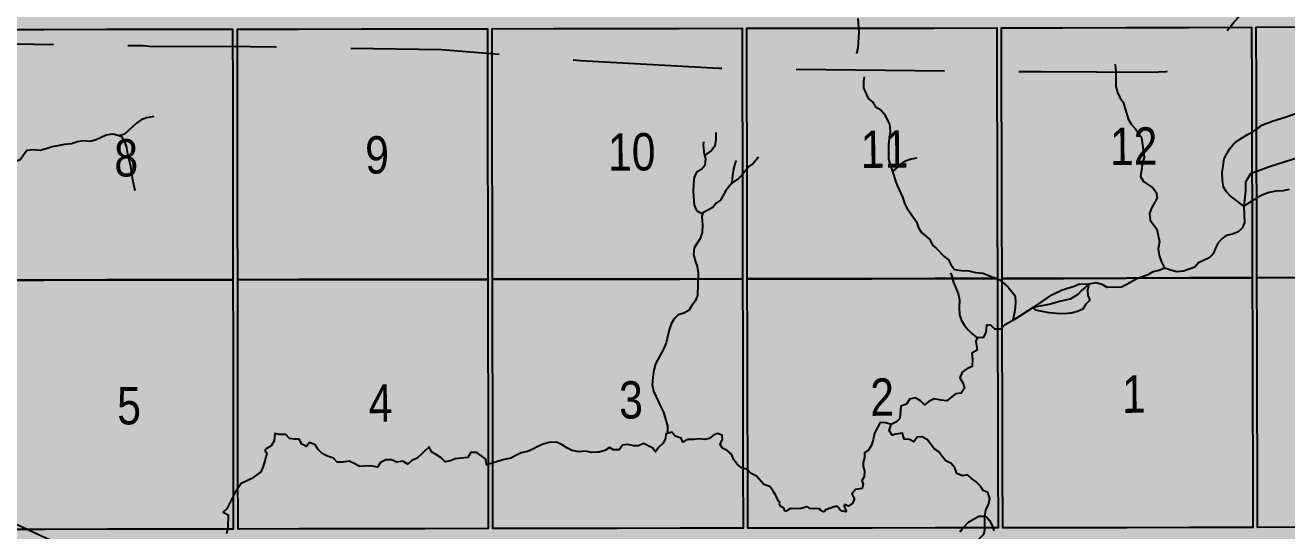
# Model space of a CAD drawing. Extents: x 399452 to 415540, y 6060435 to 6067869.
# Drawn here: x 410290.9 to 410560.4, y 6063085.7 to 6063193.7 of the extents above; entities that cross this region are included whole.
import ezdxf

# ---------------------------------------------------------------- set-up
doc = ezdxf.new("R2010")
doc.units = 0
doc.header["$LTSCALE"] = 5
doc.linetypes.add('DASHED2', pattern=[9.525, 6.35, -3.175])
for name, color, linetype in [('P-PROPOSED', 10, 'Continuous'), ('Quarters', 8, 'Continuous'), ('RoadSeg', 57, 'DASHED2'), ('T-WATER', 160, 'Continuous')]:
    doc.layers.add(name, color=color, linetype=linetype)
doc.layers.add('ROUTE-MAP-BACKGROUND-H', color=7, linetype='Continuous', true_color=0xf0ebff)
doc.styles.add('120', font='ARIALN.TTF', dxfattribs={"height": 13})

msp = doc.modelspace()

# ---------------------------------------------------------------- hatches: boundary and pattern name
at = {"layer": 'ROUTE-MAP-BACKGROUND-H'}
h = msp.add_hatch(color=256, dxfattribs=at)
h.dxf.hatch_style = 1
h.paths.add_polyline_path([(410779.995, 6062481.762), (410779.995, 6063736.327), (409587.427, 6063736.085), (409587.427, 6062481.762)])

# ---------------------------------------------------------------- linework, layer by layer
at = {"color": 1, "flags": 128}
msp.add_lwpolyline([(410235.751, 6063398.215, 6, 0, 0), (410634.535, 6062663.595, 0, 0, 0)], format="xyseb", dxfattribs=at)
at = {"layer": 'P-PROPOSED', "color": 90, "const_width": 1.999, "flags": 128}
msp.add_lwpolyline([(410437.929, 6062857.059), (410422.091, 6062874.766), (410420.417, 6062876.859), (410415.62, 6062881.947), (410414.39, 6062883.484), (410393.617, 6062920.596), (410380.736, 6062943.108), (410374.388, 6062953.883), (410327.716, 6063036.182), (410306.121, 6063074.408), (410304.536, 6063077.002), (410301.872, 6063080.305), (410300.822, 6063081.215), (410298.229, 6063082.69), (410281.167, 6063090.545)], dxfattribs=at)
at = {"layer": 'Quarters', "flags": 128}
for points in [[(410607.412, 6063139.946), (410593.973, 6063139.895), (410580.535, 6063139.843), (410567.096, 6063139.792), (410553.991, 6063139.742), (410553.954, 6063153.12), (410553.917, 6063166.499), (410553.88, 6063179.877), (410553.842, 6063193.255), (410566.942, 6063193.305), (410580.376, 6063193.356), (410593.81, 6063193.407), (410607.244, 6063193.458), (410607.286, 6063180.08), (410607.328, 6063166.702), (410607.37, 6063153.324)], [(410335.295, 6063139.323), (410321.856, 6063139.301), (410308.417, 6063139.28), (410294.977, 6063139.258), (410281.873, 6063139.237), (410281.86, 6063152.616), (410281.848, 6063165.994), (410281.835, 6063179.373), (410281.823, 6063192.751), (410294.922, 6063192.772), (410308.356, 6063192.794), (410321.791, 6063192.815), (410335.225, 6063192.836), (410335.242, 6063179.458), (410335.26, 6063166.079), (410335.277, 6063152.701)], [(410389.72, 6063139.409), (410376.281, 6063139.388), (410362.842, 6063139.366), (410349.403, 6063139.345), (410336.298, 6063139.324), (410336.281, 6063152.703), (410336.263, 6063166.081), (410336.246, 6063179.46), (410336.228, 6063192.838), (410349.328, 6063192.859), (410362.762, 6063192.88), (410376.197, 6063192.901), (410389.631, 6063192.923), (410389.653, 6063179.544), (410389.675, 6063166.166), (410389.698, 6063152.788)], [(410444.145, 6063139.496), (410430.706, 6063139.475), (410417.267, 6063139.453), (410403.828, 6063139.432), (410390.724, 6063139.411), (410390.701, 6063152.789), (410390.679, 6063166.168), (410390.657, 6063179.546), (410390.634, 6063192.924), (410403.734, 6063192.945), (410417.168, 6063192.967), (410430.602, 6063192.988), (410444.036, 6063193.009), (410444.063, 6063179.631), (410444.09, 6063166.253), (410444.118, 6063152.874)], [(410498.569, 6063139.583), (410485.13, 6063139.562), (410471.692, 6063139.54), (410458.253, 6063139.519), (410445.148, 6063139.498), (410445.121, 6063152.876), (410445.094, 6063166.254), (410445.067, 6063179.632), (410445.04, 6063193.011), (410458.139, 6063193.032), (410471.573, 6063193.053), (410485.007, 6063193.074), (410498.44, 6063193.096), (410498.472, 6063179.718), (410498.504, 6063166.34), (410498.537, 6063152.961)], [(410552.988, 6063139.738), (410539.55, 6063139.7), (410526.113, 6063139.662), (410512.675, 6063139.623), (410499.572, 6063139.586), (410499.54, 6063152.964), (410499.508, 6063166.342), (410499.476, 6063179.721), (410499.444, 6063193.099), (410512.542, 6063193.136), (410525.974, 6063193.174), (410539.407, 6063193.213), (410552.839, 6063193.251), (410552.876, 6063179.873), (410552.913, 6063166.495), (410552.951, 6063153.116)], [(410444.145, 6063139.496), (410444.172, 6063126.118), (410444.2, 6063112.74), (410444.227, 6063099.502), (410444.254, 6063086.265), (410430.81, 6063086.244), (410417.366, 6063086.222), (410403.922, 6063086.201), (410390.813, 6063086.18), (410390.791, 6063099.417), (410390.768, 6063112.654), (410390.746, 6063126.033), (410390.724, 6063139.411), (410403.828, 6063139.432), (410417.267, 6063139.453), (410430.706, 6063139.475)], [(410498.569, 6063139.583), (410498.601, 6063126.205), (410498.633, 6063112.827), (410498.665, 6063099.59), (410498.697, 6063086.353), (410485.254, 6063086.331), (410471.81, 6063086.309), (410458.366, 6063086.288), (410445.257, 6063086.267), (410445.23, 6063099.504), (410445.203, 6063112.741), (410445.176, 6063126.119), (410445.148, 6063139.498), (410458.253, 6063139.519), (410471.692, 6063139.54), (410485.13, 6063139.562)], [(410552.988, 6063139.738), (410553.025, 6063126.36), (410553.062, 6063112.982), (410553.099, 6063099.697), (410553.136, 6063086.412), (410539.694, 6063086.398), (410526.251, 6063086.383), (410512.808, 6063086.368), (410499.7, 6063086.354), (410499.668, 6063099.592), (410499.636, 6063112.83), (410499.604, 6063126.208), (410499.572, 6063139.586), (410512.675, 6063139.623), (410526.113, 6063139.662), (410539.55, 6063139.7)], [(410607.412, 6063139.946), (410607.455, 6063126.568), (410607.497, 6063113.19), (410607.539, 6063099.905), (410607.581, 6063086.62), (410594.137, 6063086.569), (410580.693, 6063086.518), (410567.249, 6063086.466), (410554.14, 6063086.416), (410554.103, 6063099.701), (410554.066, 6063112.986), (410554.028, 6063126.364), (410553.991, 6063139.742), (410567.096, 6063139.792), (410580.535, 6063139.843), (410593.973, 6063139.895)], [(410335.295, 6063139.323), (410335.312, 6063125.944), (410335.33, 6063112.566), (410335.347, 6063099.328), (410335.365, 6063086.091), (410321.921, 6063086.069), (410308.477, 6063086.048), (410295.033, 6063086.026), (410281.923, 6063086.005), (410281.91, 6063099.243), (410281.898, 6063112.48), (410281.885, 6063125.859), (410281.873, 6063139.237), (410294.977, 6063139.258), (410308.417, 6063139.28), (410321.856, 6063139.301)], [(410389.72, 6063139.409), (410389.742, 6063126.031), (410389.765, 6063112.653), (410389.787, 6063099.415), (410389.809, 6063086.178), (410376.366, 6063086.156), (410362.922, 6063086.135), (410349.478, 6063086.113), (410336.368, 6063086.092), (410336.351, 6063099.33), (410336.333, 6063112.567), (410336.316, 6063125.946), (410336.298, 6063139.324), (410349.403, 6063139.345), (410362.842, 6063139.366), (410376.281, 6063139.388)]]:
    msp.add_lwpolyline(points, close=True, dxfattribs=at)
at = {"layer": 'RoadSeg', "flags": 128}
for points in [[(410635.503, 6062662.611), (410623.182, 6062677.185), (410615.418, 6062685.603), (410610.626, 6062690.325), (410608.328, 6062692.038), (410605.836, 6062693.449), (410602.109, 6062695.066), (410598.858, 6062696.162), (410596.918, 6062696.652), (410592.411, 6062697.388), (410574.33, 6062699.73), (410567.455, 6062699.752), (410543.157, 6062699.83), (410539.682, 6062700.521), (410537.266, 6062701.468), (410535.014, 6062702.584), (410532.452, 6062704.16), (410530.221, 6062705.809), (410527.236, 6062708.506), (410498.03, 6062745.775), (410488.359, 6062758.625), (410474.621, 6062776.681), (410454.363, 6062802.935), (410449.395, 6062809.617), (410443.105, 6062817.501), (410442.312, 6062818.782), (410441.96, 6062819.707), (410441.764, 6062821.1), (410442.044, 6062823.568), (410445.812, 6062834.096), (410446.919, 6062836.782), (410447.626, 6062839.525), (410447.693, 6062841.057), (410447.477, 6062843.382), (410446.973, 6062845.168), (410446.272, 6062846.85), (410444.923, 6062849.25), (410444.068, 6062850.363), (410438.032, 6062857.108), (410422.184, 6062874.818), (410420.509, 6062876.912), (410415.709, 6062882.001), (410414.478, 6062883.538), (410393.689, 6062920.661), (410380.798, 6062943.179), (410374.446, 6062953.957), (410327.737, 6063036.278), (410306.126, 6063074.515), (410304.54, 6063077.11), (410301.874, 6063080.414), (410300.823, 6063081.323), (410298.229, 6063082.798), (410281.159, 6063090.653), (410257.915, 6063100.904), (410227.404, 6063114.894), (410223.974, 6063116.584), (410222.084, 6063117.842), (410220.351, 6063119.502), (410214.808, 6063126.67), (410185.149, 6063166.233), (410171.183, 6063184.535), (410154.408, 6063206.604), (410146.458, 6063218.978), (410145.812, 6063219.63), (410144.668, 6063221.768), (410136.851, 6063234.179), (410099.662, 6063292.913), (410096.912, 6063297.047), (410094.901, 6063299.3), (410093.649, 6063300.304), (410092.301, 6063301.074), (410086.116, 6063304.004), (410083.602, 6063304.881), (410067.551, 6063311.726), (410060.361, 6063314.967), (410053.075, 6063318.072), (410042.018, 6063323.227), (410039.771, 6063324.044), (410038.836, 6063324.191)], [(410171.183, 6063184.535), (410175.646, 6063187.458), (410178.349, 6063188.647), (410179.87, 6063189.112), (410182.124, 6063189.493), (410202.52, 6063189.562), (410210.735, 6063189.737), (410275.815, 6063189.861), (410316.121, 6063189.323), (410317.389, 6063189.184), (410339.018, 6063189.112), (410379.825, 6063188.485), (410409.489, 6063186.157), (410439.037, 6063184.524), (410446.029, 6063184.34), (410508.063, 6063183.767), (410531.39, 6063183.666), (410534.648, 6063183.802), (410535.909, 6063183.995), (410538.29, 6063184.678), (410541.615, 6063186.346), (410543.578, 6063187.918), (410545.401, 6063189.787), (410549.163, 6063194.36), (410551.472, 6063196.904), (410553.074, 6063198.203), (410555.407, 6063199.617), (410557.981, 6063200.603), (410561.36, 6063201.308), (410571.79, 6063202.129), (410574.442, 6063202.618), (410576.986, 6063203.438), (410579.849, 6063204.963), (410581.419, 6063206.227), (410583.631, 6063208.57), (410588.898, 6063215.937), (410591.379, 6063218.152), (410592.494, 6063218.941), (410594.896, 6063220.19), (410596.184, 6063220.651), (410598.07, 6063221.156), (410615.02, 6063223.648), (410617.676, 6063223.904), (410622.372, 6063223.704), (410632.35, 6063222.354), (410635.65, 6063222.058), (410640.168, 6063222.387), (410642.685, 6063222.94), (410647.742, 6063224.545), (410700.433, 6063242.372), (410702.089, 6063242.74), (410705.842, 6063243.053)]]:
    msp.add_lwpolyline(points, dxfattribs=at)
at = {"layer": 'T-WATER', "flags": 128}
for points in [[(410468.561, 6063187.657), (410468.844, 6063188.895), (410469.037, 6063192.164), (410468.855, 6063195.097)], [(410523.583, 6063185.362), (410523.697, 6063185.236), (410523.893, 6063183.824), (410523.853, 6063180.602), (410524.197, 6063179.319), (410524.74, 6063178.24), (410525.42, 6063177.248), (410526.575, 6063173.491), (410527.194, 6063172.492), (410527.962, 6063171.596), (410529.343, 6063169.663), (410529.88, 6063165.518), (410529.554, 6063164.309), (410529.164, 6063161.355), (410529.784, 6063160.334), (410531.76, 6063158.962), (410532.479, 6063158.015), (410532.69, 6063156.804), (410531.51, 6063154.62), (410531.022, 6063153.452), (410531.176, 6063152.022), (410532.594, 6063150.118), (410533.156, 6063147.393), (410532.933, 6063145.894), (410533.143, 6063144.504), (410533.545, 6063143.263), (410534.231, 6063141.784)], [(410470.126, 6063182.62), (410469.941, 6063181.666), (410469.973, 6063180.303), (410470.995, 6063178), (410471.925, 6063177.241), (410472.557, 6063176.217), (410473.635, 6063175.577), (410474.457, 6063174.711), (410475.525, 6063172.487), (410475.672, 6063171.067), (410475.31, 6063168.164), (410475.3, 6063165.043), (410475.656, 6063163.863), (410476.192, 6063162.456)], [(410560.886, 6063158.599), (410559.575, 6063158.273), (410558.002, 6063158.225), (410556.608, 6063157.98), (410555.388, 6063157.511), (410554.286, 6063156.934), (410553.91, 6063156.699), (410552.907, 6063156.072), (410551.225, 6063155.019), (410551.225, 6063155.019), (410548.296, 6063157.208), (410547.485, 6063158.068), (410546.866, 6063159.123), (410546.641, 6063160.537), (410546.594, 6063162.124), (410547.014, 6063165.16), (410547.585, 6063166.306), (410547.709, 6063166.503), (410548.243, 6063167.348), (410549.018, 6063168.293), (410549.95, 6063169.024), (410551.954, 6063170.362), (410552.867, 6063170.788), (410553.111, 6063170.902), (410553.869, 6063171.396), (410554.116, 6063171.558), (410555.072, 6063172.312), (410557.454, 6063173.248), (410560.008, 6063174.004), (410562.484, 6063174.882)], [(410318.406, 6063174.17), (410316.817, 6063173.918), (410315.665, 6063173.437), (410314.678, 6063172.751), (410312.147, 6063170.404), (410310.981, 6063170.062)], [(410310.981, 6063170.062), (410309.614, 6063170.409), (410308.219, 6063170.227), (410306.082, 6063169.221), (410304.843, 6063168.861), (410303.375, 6063169.011), (410302.063, 6063168.763), (410300.838, 6063168.327), (410299.337, 6063168.196), (410296.664, 6063167.681), (410295.412, 6063167.256), (410294.103, 6063166.946), (410292.641, 6063167.029), (410291.241, 6063166.939), (410289.864, 6063164.95), (410287.512, 6063164.02), (410286.383, 6063163.48), (410285.878, 6063162.96)], [(410314.387, 6063158.339), (410313.92, 6063160.631), (410313.508, 6063163.487), (410312.856, 6063166.143), (410312.639, 6063167.585), (410312.198, 6063168.752), (410311.615, 6063169.791), (410310.981, 6063170.062)], [(410438.454, 6063170.738), (410438.408, 6063169.351), (410438.221, 6063167.846), (410437.507, 6063166.925), (410436.034, 6063165.849)], [(410435.771, 6063168.789), (410435.742, 6063168.034), (410435.833, 6063166.946), (410435.869, 6063166.523), (410435.922, 6063166.324), (410436.034, 6063165.849)], [(410570.913, 6063168.191), (410564.757, 6063165.992), (410556.704, 6063163.435), (410552.603, 6063161.917), (410551.528, 6063160.145), (410551.568, 6063158.239), (410551.225, 6063155.019)], [(410436.034, 6063165.849), (410436.099, 6063165.661), (410436.212, 6063165.241), (410436.067, 6063163.709), (410435.341, 6063162.838), (410434.288, 6063162.299), (410433.788, 6063161.179), (410433.621, 6063159.732), (410433.59, 6063158.16), (410433.819, 6063155.213), (410434.317, 6063154.083), (410435.61, 6063153.382)], [(410447.563, 6063165.512), (410446.423, 6063164.128), (410445.455, 6063163.473), (410444.019, 6063161.723), (410443.246, 6063160.913), (410441.849, 6063159.937)], [(410442.831, 6063164.733), (410442.575, 6063164.271), (410442.204, 6063162.99), (410442.008, 6063161.598), (410441.849, 6063159.937)], [(410481.326, 6063165.255), (410480.144, 6063165.043), (410478.963, 6063164.607), (410477.932, 6063163.997), (410476.192, 6063162.456)], [(410476.192, 6063162.456), (410476.384, 6063161.818), (410476.886, 6063160.153), (410477.253, 6063159.312), (410478.354, 6063156.794), (410478.759, 6063155.583), (410479.325, 6063154.571), (410481.303, 6063151.666), (410481.694, 6063150.427), (410482.32, 6063149.419), (410484.164, 6063147.915), (410484.672, 6063146.738), (410485.57, 6063145.962), (410487.2, 6063144.304), (410488.111, 6063143.551), (410488.691, 6063142.466), (410489.414, 6063141.519), (410490.891, 6063141.308), (410492.463, 6063141.195), (410493.876, 6063140.886), (410495.438, 6063140.734), (410499.117, 6063139.274), (410500.836, 6063137.705), (410502.345, 6063135.881), (410502.403, 6063134.407), (410502.302, 6063132.784), (410501.844, 6063130.604)], [(410441.849, 6063159.937), (410440.586, 6063158.37), (410439.423, 6063156.345), (410438.493, 6063155.659), (410437.777, 6063154.727), (410435.679, 6063153.6), (410435.61, 6063153.382)], [(410435.61, 6063153.382), (410435.404, 6063152.735), (410435.592, 6063151.111), (410435.529, 6063149.44), (410435.105, 6063148.159), (410433.814, 6063146.146), (410433.689, 6063144.678), (410434.031, 6063143.36), (410434.469, 6063142.152), (410434.624, 6063140.695), (410434.508, 6063135.953), (410434.026, 6063134.737), (410433.287, 6063133.821), (410432.655, 6063132.768), (410431.599, 6063132.195), (410430.364, 6063131.803), (410429.521, 6063130.973), (410428.889, 6063129.922), (410428.439, 6063128.654), (410427.793, 6063125.871), (410427.297, 6063124.632), (410425.55, 6063121.34), (410425.166, 6063120.018), (410424.936, 6063118.516), (410424.824, 6063116.898), (410425.147, 6063115.565), (410426.714, 6063112.181), (410427.277, 6063111.082), (410428.125, 6063108.057), (410428.069, 6063106.522)], [(410551.225, 6063155.019), (410551.376, 6063151.475), (410550.819, 6063150.345), (410549.975, 6063149.522), (410548.772, 6063149.072), (410547.442, 6063148.775), (410546.488, 6063148.058), (410545.693, 6063147.18), (410545.129, 6063146.056), (410544.65, 6063144.824), (410543.789, 6063144.008), (410541.538, 6063142.911), (410540.745, 6063142.03), (410538.336, 6063141.12), (410536.881, 6063140.987), (410535.511, 6063141.338), (410534.231, 6063141.784)], [(410488.572, 6063140.784), (410488.866, 6063140.062), (410489.214, 6063138.748), (410490.163, 6063136.387), (410490.45, 6063135.05), (410490.396, 6063133.401), (410490.447, 6063131.826), (410490.864, 6063130.601), (410491.549, 6063129.581), (410492.306, 6063128.644), (410493.122, 6063127.816), (410494.214, 6063126.902)], [(410534.231, 6063141.784), (410533.146, 6063141.276), (410531.74, 6063141.046), (410530.703, 6063140.401), (410528.32, 6063139.487), (410526.219, 6063138.273), (410525.093, 6063137.763), (410521.997, 6063137.682), (410520.932, 6063138.311), (410519.611, 6063138.678), (410518.116, 6063138.402)], [(410518.116, 6063138.402), (410517.25, 6063137.594), (410516.595, 6063137.111), (410515.716, 6063136.153), (410514.094, 6063135.18), (410512.147, 6063134.747), (410509.892, 6063134.113), (410506.211, 6063133.394)], [(410506.211, 6063133.394), (410504.214, 6063132.151), (410501.844, 6063130.604)], [(410501.844, 6063130.604), (410500.064, 6063129.614), (410499.212, 6063128.797), (410498.006, 6063128.801), (410497.151, 6063129.641), (410496.238, 6063129.643), (410496.082, 6063128.085), (410495.502, 6063126.961), (410494.546, 6063126.951), (410494.214, 6063126.902)], [(410494.214, 6063126.902), (410493.962, 6063126.183), (410494.278, 6063124.3), (410493.095, 6063123.655), (410493.255, 6063122.338), (410493.159, 6063120.817), (410492.012, 6063120.32), (410491.037, 6063119.6), (410490.564, 6063118.38), (410491.158, 6063117.294), (410491.528, 6063116.161), (410490.862, 6063115.133), (410489.64, 6063114.94), (410487.79, 6063113.46), (410486.521, 6063113.589), (410485.073, 6063113.863), (410483.929, 6063113.346), (410482.983, 6063112.622), (410482.14, 6063113.447), (410481.085, 6063114.09), (410479.778, 6063113.845), (410479.133, 6063112.779), (410477.955, 6063112.316), (410477.737, 6063109.667), (410477.033, 6063109.015), (410475.901, 6063108.45)], [(410475.901, 6063108.45), (410474.753, 6063108.745), (410473.516, 6063108.809), (410472.303, 6063106.585), (410472.035, 6063105.145), (410471.588, 6063103.873), (410470.931, 6063102.847), (410470.175, 6063102.335), (410470.187, 6063101.322), (410469.924, 6063100.342), (410469.894, 6063099.439), (410470.153, 6063098.528), (410470.13, 6063097.236), (410469.622, 6063096.434), (410469.888, 6063095.586), (410469.664, 6063094.77), (410468.243, 6063094.547), (410467.496, 6063093.626), (410468.015, 6063092.476), (410467.528, 6063091.515), (410466.792, 6063090.958), (410465.874, 6063091.315), (410465.848, 6063090.992), (410466.243, 6063089.881), (410466.162, 6063089.781), (410465.236, 6063089.994), (410464.931, 6063090.231), (410464.423, 6063090.887), (410463.932, 6063090.883), (410462.699, 6063090.45), (410462.608, 6063090.484), (410461.806, 6063090.15), (410461.608, 6063089.825), (410461.366, 6063089.789), (410460.574, 6063090.175), (410460.741, 6063090.325), (410460.497, 6063090.483), (410459.389, 6063090.381), (410458.419, 6063090.459), (410458.123, 6063090.795), (410457.853, 6063090.808), (410456.386, 6063090.441), (410454.363, 6063090.504), (410453.422, 6063089.928), (410453.193, 6063090.006), (410452.936, 6063090.572), (410452.324, 6063090.873), (410452.028, 6063091.391), (410452.073, 6063091.797), (410451.776, 6063092.03), (410451.378, 6063092.937), (410451.238, 6063093.267), (410450.697, 6063094.196), (410449.981, 6063095.158), (410448.677, 6063095.59), (410447.099, 6063097.383), (410445.983, 6063097.952), (410445.203, 6063098.783), (410443.889, 6063099.182), (410442.982, 6063099.941), (410442.253, 6063100.88), (410441.788, 6063102.067), (410440.867, 6063102.828), (410439.874, 6063103.353), (410439.325, 6063104.141), (410439.853, 6063105.312), (410439.788, 6063106.102), (410438.752, 6063106.485), (410437.932, 6063106.15), (410437.013, 6063105.401), (410436.102, 6063105.224), (410434.815, 6063105.342), (410433.71, 6063105.204), (410432.426, 6063105.236), (410431.393, 6063104.647), (410431.023, 6063105.487), (410429.754, 6063105.917), (410429.014, 6063106.753), (410428.069, 6063106.522)], [(410496.504, 6063093.876), (410495.513, 6063094.306), (410494.866, 6063095.336), (410494.012, 6063096.183), (410493, 6063096.854), (410492.171, 6063097.696), (410491.145, 6063097.472), (410489.911, 6063097.953), (410489.468, 6063099.181), (410488.667, 6063100.09), (410487.553, 6063100.685), (410486.757, 6063101.562), (410486.081, 6063102.562), (410485.065, 6063103.243), (410483.608, 6063105.16), (410482.514, 6063105.749), (410481.438, 6063105.676), (410480.715, 6063104.726), (410479.764, 6063105.202), (410478.647, 6063105.286), (410478.282, 6063106.56), (410476.894, 6063106.369), (410476.116, 6063106.11), (410475.446, 6063107.113), (410475.901, 6063108.45)], [(410428.069, 6063106.522), (410427.724, 6063106.438), (410427.694, 6063105.428), (410427.139, 6063104.377), (410426.255, 6063103.583), (410425.553, 6063102.613), (410424.99, 6063103.347), (410423, 6063104.361), (410421.905, 6063103.848), (410420.893, 6063103.874), (410419.626, 6063104.147), (410418.477, 6063103.987), (410417.759, 6063103.023), (410416.589, 6063102.986), (410415.681, 6063103.51), (410414.698, 6063102.844), (410413.48, 6063102.474), (410413.146, 6063102.515), (410411.873, 6063102.431), (410410.67, 6063102.748), (410409.198, 6063102.581), (410407.753, 6063102.857), (410406.62, 6063103.411), (410405.587, 6063104.084), (410404.422, 6063104.618), (410402.861, 6063104.579), (410401.574, 6063104.225), (410400.419, 6063103.726), (410399.35, 6063103.137), (410398.19, 6063102.625), (410396.825, 6063102.358), (410395.68, 6063101.831), (410394.625, 6063101.211), (410393.229, 6063100.965), (410389.477, 6063099.825), (410389.322, 6063101.029), (410387.394, 6063102.405), (410386.078, 6063102.425), (410385.479, 6063101.344), (410382.73, 6063101.115), (410381.706, 6063100.675), (410380.599, 6063100.416), (410379.784, 6063101.272), (410378.794, 6063101.972), (410377.693, 6063102.564), (410377.204, 6063103.673), (410374.601, 6063101.238), (410373.503, 6063100.708), (410372.628, 6063099.942), (410371.587, 6063100.582), (410370.297, 6063100.342), (410369.171, 6063100.881), (410367.909, 6063100.855), (410366.827, 6063100.286), (410366.162, 6063099.294), (410365.111, 6063099.533), (410363.853, 6063099.579), (410362.421, 6063099.466), (410361.301, 6063100.051), (410360.093, 6063100.56), (410358.811, 6063100.4), (410357.567, 6063100.361), (410356.784, 6063101.259), (410355.505, 6063101.675), (410354.327, 6063102.212), (410353.506, 6063103.073), (410352.862, 6063104.095), (410351.647, 6063104.563), (410350.963, 6063103.724), (410349.987, 6063104.19), (410349.397, 6063105.287), (410348.37, 6063105.286), (410347.379, 6063105.406), (410346.576, 6063106.288), (410345.181, 6063106.261), (410344.219, 6063106.505), (410344.081, 6063104.894), (410343.45, 6063103.824), (410342.358, 6063103.245), (410342.119, 6063102.9), (410342.531, 6063102.199), (410341.775, 6063099.442), (410341.214, 6063098.303), (410339.287, 6063096.907), (410337.06, 6063095.825), (410335.663, 6063093.819), (410333.997, 6063090.397), (410333.185, 6063089.717), (410334.257, 6063089.105), (410334.185, 6063086.436), (410333.893, 6063085.046)], [(410495.88, 6063088.824), (410496.128, 6063090.12), (410496.65, 6063091.3), (410496.975, 6063092.648), (410496.504, 6063093.876)], [(410490.624, 6063085.522), (410490.804, 6063085.857), (410491.119, 6063086.196), (410492.445, 6063087.62), (410494.62, 6063088.812), (410495.88, 6063088.824), (410496.216, 6063088.679), (410496.882, 6063087.898), (410497.437, 6063086.843), (410497.664, 6063086.207), (410497.837, 6063085.725)], [(410494.641, 6063080.855), (410493.909, 6063081.013), (410493.665, 6063081.565), (410493.65, 6063082.262), (410493.776, 6063082.868), (410494.319, 6063083.577), (410494.862, 6063084.239), (410495.635, 6063084.998), (410495.894, 6063085.933), (410495.869, 6063087.094), (410495.88, 6063088.824)]]:
    msp.add_lwpolyline(points, dxfattribs=at)
msp.add_lwpolyline([(410512.847, 6063132.058), (410511.175, 6063132.091), (410509.633, 6063132.272), (410506.735, 6063132.814), (410506.211, 6063133.394), (410507.218, 6063134.042), (410510.182, 6063136.111), (410512.428, 6063137.194), (410514.957, 6063137.971), (410516.126, 6063138.456), (410518.116, 6063138.402), (410517.821, 6063137.123), (410517.895, 6063135.962), (410518.329, 6063134.931), (410517.436, 6063134.123), (410516.822, 6063133.056), (410515.655, 6063132.56), (410514.348, 6063132.198), (410512.847, 6063132.058)], close=True, dxfattribs=at)

# ---------------------------------------------------------------- texts
at = {"layer": 'RoadSeg', "style": '120'}
for s, height, p in [('12', 7.9745, (410522.635, 6063163.795)), ('8', 7.974, (410309.986, 6063161.342)), ('9', 7.974, (410363.583, 6063161.971)), ('10', 7.9745, (410415.43, 6063162.579)), ('11', 7.9745, (410469.411, 6063163.17)), ('2', 7.974, (410471.454, 6063110.252)), ('1', 7.974, (410525.201, 6063110.882)), ('5', 7.974, (410310.596, 6063108.417)), ('4', 7.974, (410364.297, 6063109.005)), ('3', 7.974, (410417.808, 6063109.664))]:
    msp.add_text(s, height=height, rotation=0.67212, dxfattribs=at).set_placement(p)

doc.saveas('drawing.dxf')
